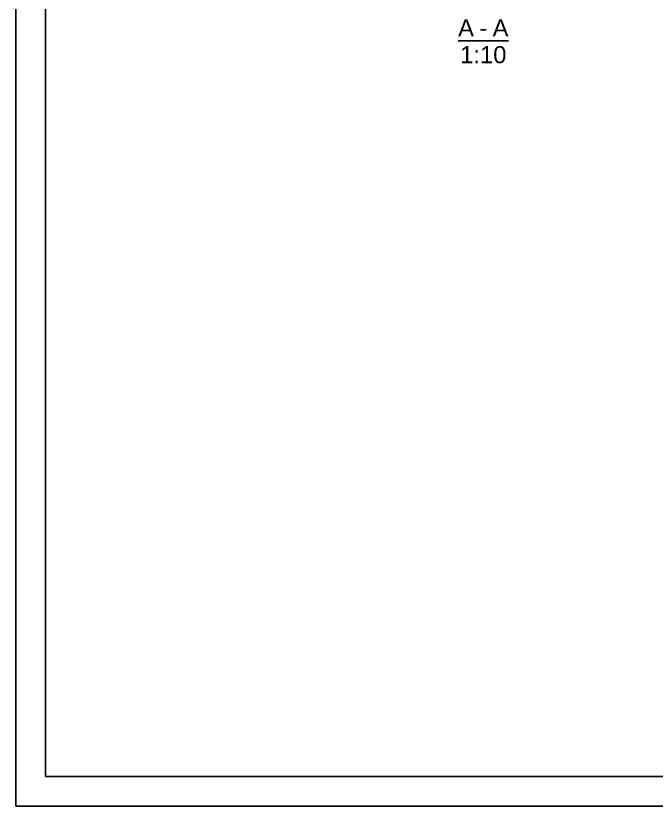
# Model space of a CAD drawing. Header units: millimetres. Extents: x 0 to 420, y 0 to 297.
# Drawn here: x 0 to 107.6, y 0 to 132.7 of the extents above; entities that cross this region are included whole.
import ezdxf

# ---------------------------------------------------------------- set-up
doc = ezdxf.new("R2010")
doc.units = ezdxf.units.MM
doc.styles.add('ARIAL', font='ARIAL.TTF', dxfattribs={"height": 0.2})

# ---------------------------------------------------------------- blocks, each defined once
blk = doc.blocks.new('Unknown-43744247-1168')
at = {"color": 5, "linetype": 'Continuous'}
for p, q in [((0, 297), (0, 0)), ((5, 292), (5, 5)), ((5, 5), (415, 5)), ((0, 0), (420, 0))]:
    blk.add_line(p, q, dxfattribs=at)
blk = doc.blocks.new('Unknown-43744247-13 - 1176')
at = {"color": 6, "linetype": 'Continuous'}
blk.add_line((74.33, 128.54), (82.8, 128.54), dxfattribs=at)
at = {"color": 0, "linetype": 'Continuous'}
for points in [[(77, 129.29), (77, 132.29), (74.33, 132.29), (74.33, 129.29)], [(79.23, 129.29), (79.23, 132.29), (77.9, 132.29), (77.9, 129.29)], [(82.8, 129.29), (82.8, 132.29), (80.13, 132.29), (80.13, 129.29)], [(82.46, 124.79), (82.46, 127.79), (74.67, 127.79), (74.67, 124.79)]]:
    blk.add_wipeout(points, dxfattribs=at)
at = {"color": 6, "linetype": 'Continuous', "style": 'ARIAL'}
for s, height, p in [('A', 2.87, (74.33, 129.29)), ('A', 2.87, (80.13, 129.29)), ('-', 2.87, (77.9, 129.29)), ('1:10', 2.865, (74.67, 124.79))]:
    blk.add_text(s, height=height, dxfattribs=at).set_placement(p)

msp = doc.modelspace()

# ---------------------------------------------------------------- block references
msp.add_blockref('Unknown-43744247-1168', (0, 0))

# ---------------------------------------------------------------- next in the draw order: block references
msp.add_blockref('Unknown-43744247-13 - 1176', (0, 0))

doc.saveas('drawing.dxf')
